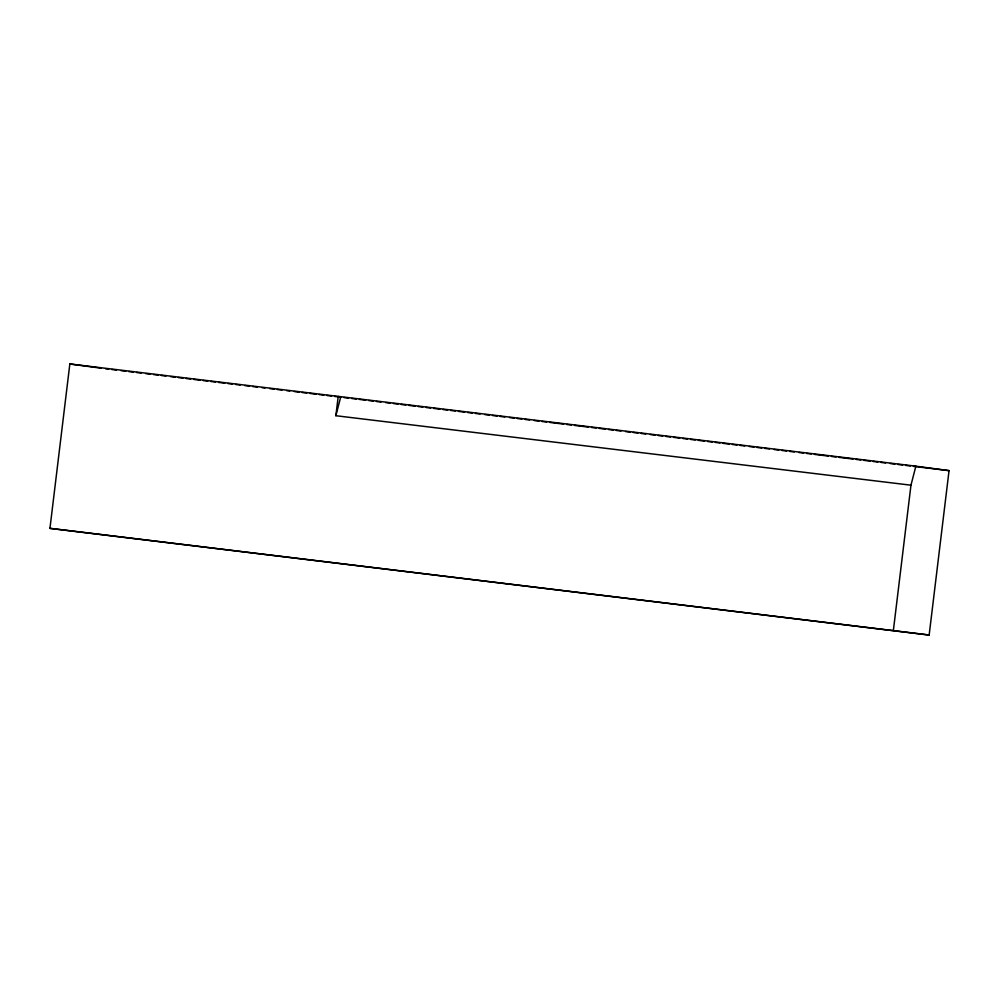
<?xml version="1.0" encoding="UTF-8"?>
<svg xmlns="http://www.w3.org/2000/svg" width="999" height="999" viewBox="0 0 999 999"><rect width="100%" height="100%" fill="white"/><g stroke="black" fill="none" stroke-linecap="round" stroke-linejoin="round"><path stroke-width="1.5" d="M49.95 528.359L69.843 363.973L915.858 466.183L949.05 470.641L929.157 635.027L49.95 528.359L929.157 635.027M915.858 466.183L910.963 485.189L335.876 415.721L338.211 396.391M893.406 630.219L910.963 485.189M335.876 415.721L340.771 396.728M105.594 368.781L108.691 369.155M111.788 369.518L116.421 370.08M121.066 370.641L125.712 371.203M128.809 371.578L133.454 372.14M136.551 372.515L141.184 373.077M145.829 373.638L150.474 374.2M153.571 374.575L158.217 375.137M161.314 375.499L165.946 376.061M170.592 376.623L175.237 377.185M178.334 377.56L182.979 378.122M186.064 378.496L190.709 379.058M193.806 379.433L200 380.182M203.097 380.557L207.742 381.118M210.826 381.481L215.472 382.043M218.569 382.417L224.763 383.166M227.859 383.541L232.492 384.103M235.589 384.478L240.235 385.04M244.88 385.602L249.525 386.163M252.622 386.538L257.255 387.1M261.9 387.649L264.997 388.024M269.643 388.586L274.288 389.148M277.385 389.523L282.018 390.085M286.663 390.646L289.76 391.021M294.405 391.583L299.051 392.145M302.148 392.52L306.78 393.069M309.877 393.444L316.071 394.193M319.168 394.568L323.813 395.129M326.898 395.504L331.543 396.066M334.64 396.441L340.834 397.19M343.931 397.565L348.576 398.126M351.66 398.501L356.306 399.051M359.403 399.425L365.597 400.174M368.693 400.549L373.339 401.111M376.423 401.486L381.069 402.048M385.714 402.609L390.359 403.171M393.456 403.546L398.089 404.108M401.186 404.483L405.831 405.032M408.928 405.407L415.122 406.156M418.219 406.531L422.852 407.093M425.949 407.467L430.594 408.029M433.691 408.404L439.885 409.153M442.982 409.528L447.614 410.089M450.711 410.464L455.357 411.014M458.454 411.388L464.647 412.137M467.732 412.512L472.377 413.074M475.474 413.449L480.119 414.011M484.765 414.573L489.41 415.134M492.495 415.509L497.14 416.071M500.237 416.446L504.882 416.995M509.527 417.557L514.173 418.119M517.257 418.494L521.903 419.056M524.999 419.43L529.645 419.992M534.29 420.554L538.923 421.116M542.02 421.491L546.665 422.053M549.762 422.427L563.686 424.1M566.783 424.475L571.428 425.037M574.525 425.412L588.448 427.097M591.545 427.472L596.191 428.034M599.288 428.409L605.481 429.145M608.566 429.52L613.211 430.082M616.308 430.457L620.953 431.019M625.599 431.58L630.244 432.142M633.329 432.517L637.974 433.079M641.071 433.454L645.716 434.016M650.361 434.565L655.007 435.127M658.091 435.502L662.737 436.063M665.834 436.438L670.479 437M673.576 437.375L679.757 438.124M682.854 438.499L687.499 439.061M690.596 439.435L695.242 439.997M698.338 440.359L704.52 441.108M707.617 441.483L712.262 442.045M715.359 442.42L720.004 442.982M723.101 443.356L729.282 444.105M732.379 444.48L737.025 445.042M740.122 445.417L744.767 445.979M749.4 446.528L754.045 447.09M757.142 447.465L761.787 448.027M764.884 448.401L769.53 448.963M774.163 449.525L778.808 450.087M781.905 450.462L786.55 451.024M789.647 451.398L794.292 451.96M798.925 452.51L803.571 453.071M806.668 453.446L811.313 454.008M814.41 454.383L828.333 456.068M831.43 456.443L836.076 457.005M839.172 457.38L853.096 459.053M856.193 459.428L860.838 459.99M863.935 460.364L870.117 461.113M873.213 461.488L877.859 462.05M880.956 462.425L885.601 462.987M890.246 463.548L894.879 464.098M897.976 464.473L902.621 465.034M905.718 465.409L910.364 465.971M913.461 466.346L949.05 470.641M69.843 363.973L101.124 368.181"/></g></svg>
